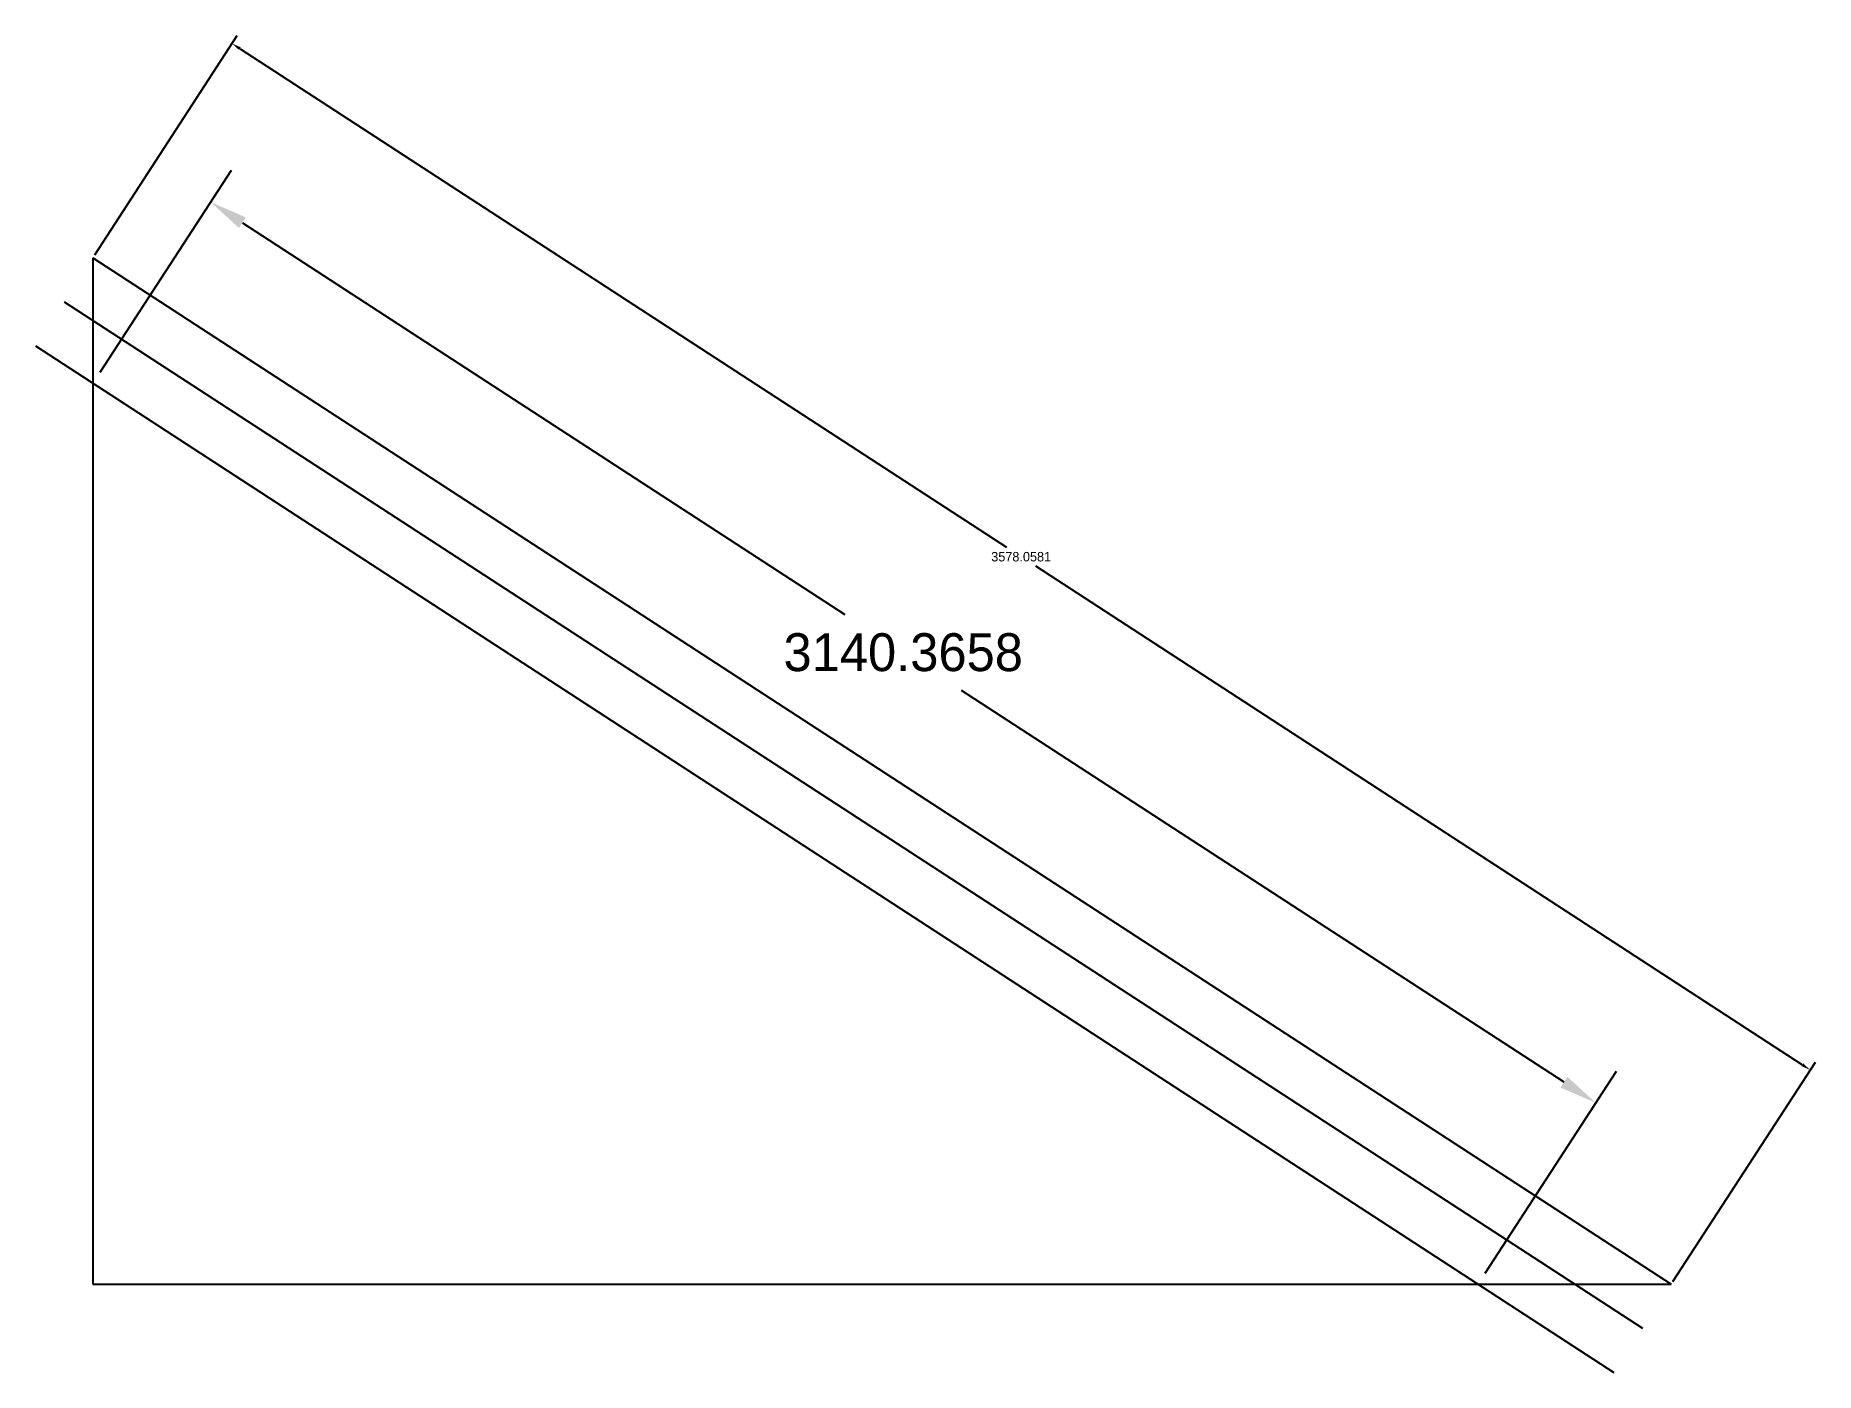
# Model space of a CAD drawing. Header units: inches. Extents: x -109 to 3274, y -168 to 2372.
import ezdxf

# ---------------------------------------------------------------- set-up
doc = ezdxf.new("R2010")
doc.units = ezdxf.units.IN
doc.header["$MEASUREMENT"] = 0
doc.dimstyles.get("Standard").update_dxf_attribs({"dimtxt": 0.18, "dimasz": 0.18, "dimexe": 0.18, "dimexo": 0.0625, "dimgap": 0.09, "dimtad": 0, "dimtih": 1, "dimtoh": 1, "dimdec": 4, "dimzin": 0, "dimdsep": 46, "dimtxsty": 'Standard', "dimcen": 0.09, "dimadec": 0, "dimazin": 0, "dimtfac": 1, "dimtdec": 4, "dimtofl": 0, "dimtmove": 0, "dimatfit": 3, "dimfxl": 1, "dimtolj": 1, "dimtzin": 0, "dimarcsym": 0})

# ---------------------------------------------------------------- blocks, each defined once
blk = doc.blocks.new('*D1')
at = {"color": 0, "lineweight": -2}
for p, q in [((3.4, 1955.2), (274.3, 2372)), ((279.6, 2347.1), (1736.8, 1399.9)), ((3249.4, 416.7), (1792.2, 1363.9)), ((3003.4, 5.2), (3274.3, 422))]:
    blk.add_line(p, q, dxfattribs=at)
at = {"color": 0}
for points in [[(281.2, 2349.6), (277.9, 2344.6), (264.5, 2356.9)], [(3247.8, 414.2), (3251, 419.2), (3264.5, 406.9)]]:
    blk.add_solid(points, dxfattribs=at)
at = {"layer": 'Defpoints', "color": 0}
for p in [(0, 1950), (3264.5, 406.9), (3000, 0)]:
    blk.add_point(p, dxfattribs=at)
at = {"color": 0, "insert": (1764.5, 1381.9), "char_height": 18, "attachment_point": 5}
blk.add_mtext('\\A1;3578.0581', dxfattribs=at)
blk = doc.blocks.new('*D2')
at = {"color": 0, "lineweight": -2}
for p, q in [((13.6, 1732.4), (263.1, 2116.2)), ((284.2, 2016.6), (1429.6, 1272.1)), ((2796.5, 383.6), (1651.1, 1128.1)), ((2646.6, 21), (2896.1, 404.7))]:
    blk.add_line(p, q, dxfattribs=at)
at = {"color": 0}
for points in [[(290.7, 2026.6), (277.7, 2006.5), (223.8, 2055.8)], [(2789.9, 373.5), (2803, 393.7), (2856.8, 344.4)]]:
    blk.add_solid(points, dxfattribs=at)
at = {"layer": 'Defpoints', "color": 0}
for p in [(0, 1711.5), (2856.8, 344.4), (2633, 0)]:
    blk.add_point(p, dxfattribs=at)
at = {"color": 0, "insert": (1540.3, 1200.1), "char_height": 72, "attachment_point": 5}
blk.add_mtext('\\A1;3140.3658', dxfattribs=at)

msp = doc.modelspace()

# ---------------------------------------------------------------- linework, layer by layer
for p, q in [((0, 1950), (0, 0)), ((0, 1950), (3000, 0)), ((-54.49884, 1866.15564), (2945.50116, -83.84436)), ((-108.99767, 1782.31128), (2891.00233, -167.68872)), ((0, 0), (3000, 0))]:
    msp.add_line(p, q)

# ---------------------------------------------------------------- dimensions: what is measured, and where the dimension line sits
for p1, p2, distance, override, picture, middle in [((0, 1950), (3000, 0), 485.31027, {"dimscale": 100}, '*D1', (1764.48845, 1381.9053)), ((0, 1711.46279), (2633.01968, 0), 410.70526, {"dimscale": 400}, '*D2', (1540.33942, 1200.0846))]:
    dim = msp.add_aligned_dim(p1=p1, p2=p2, distance=distance, dimstyle='Standard', override=override)
    dim.commit()
    dim.dimension.update_dxf_attribs({"geometry": picture, "text_midpoint": middle})

doc.saveas('drawing.dxf')
